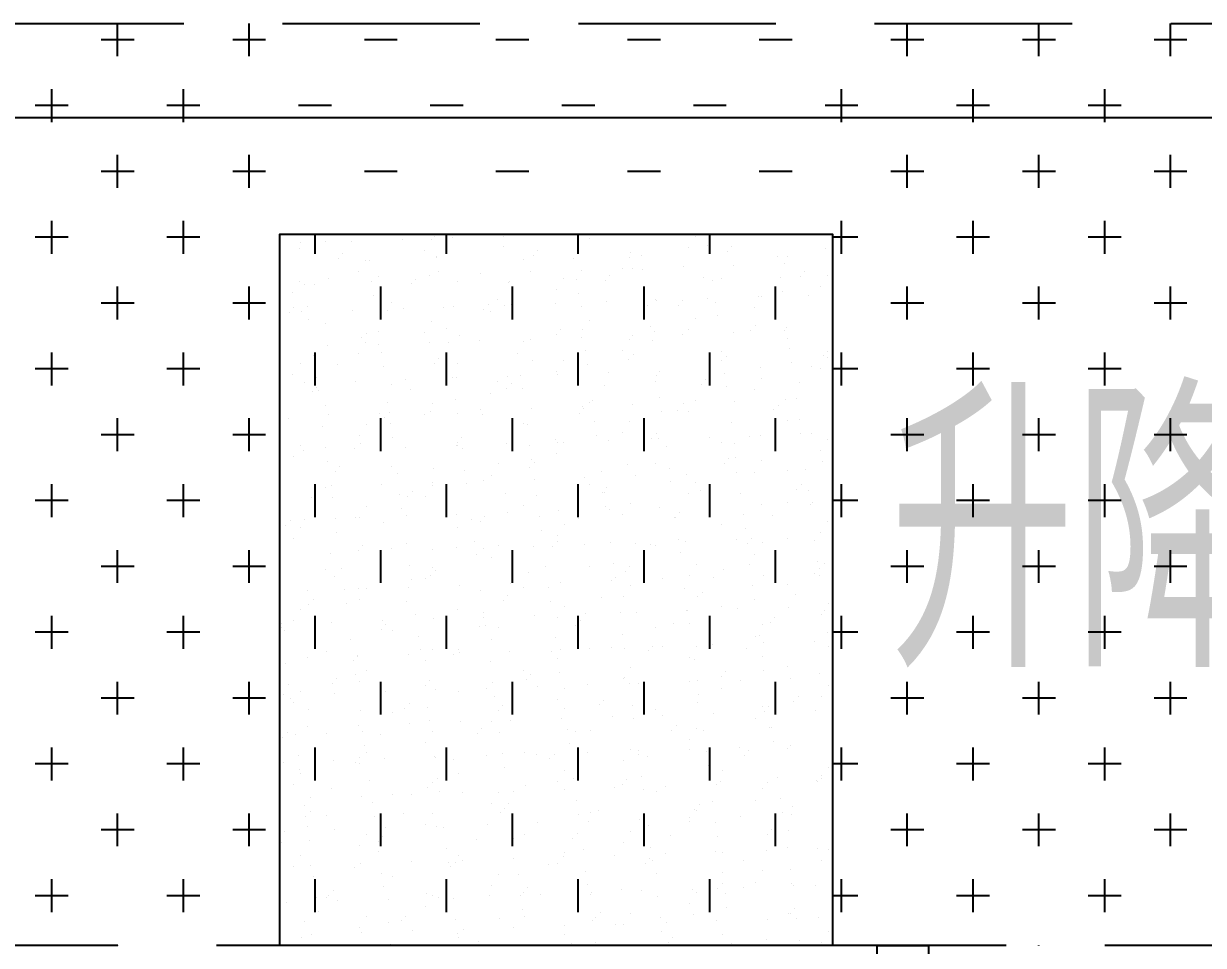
# Model space of a CAD drawing. Extents: x -40736 to 367926, y -65544 to 37405.
# Drawn here: x 356904 to 357352.2, y -44075.8 to -43725.8 of the extents above; entities that cross this region are included whole.
import ezdxf

# ---------------------------------------------------------------- set-up
doc = ezdxf.new("R2010")
doc.units = 0
doc.header["$LTSCALE"] = 600
doc.header["$MEASUREMENT"] = 0
doc.linetypes.add('HIDDEN2', pattern=[0.1875, 0.125, -0.0625])
for name, color, linetype in [('C4', 4, 'CONTINUOUS'), ('C6', 6, 'CONTINUOUS'), ('C7', 7, 'CONTINUOUS'), ('底圖', 253, 'CONTINUOUS')]:
    doc.layers.add(name, color=color, linetype=linetype)
doc.styles.add('CHINESET', font='ISOCP.SHX', dxfattribs={"width": 0.7, "bigfont": 'CHINESET.SHX'})

# ---------------------------------------------------------------- blocks, each defined once
blk = doc.blocks.new('*X429')
at = {"layer": 'C6', "color": 0}
for p, q in [((32610.69, 102124.62), (32610.69, 102124.62)), ((32631.15, 102122.34), (32631.15, 102122.34)), ((32650.42, 102122.97), (32650.42, 102122.97)), ((32661.59, 102123.12), (32661.59, 102123.12)), ((32662.52, 102124.27), (32662.52, 102124.27)), ((32669.68, 102123.6), (32669.68, 102123.6)), ((32688.95, 102124.23), (32688.95, 102124.23)), ((32708.22, 102124.86), (32708.22, 102124.86)), ((32721.4, 102123.31), (32721.4, 102123.31)), ((32761.81, 102124.28), (32761.81, 102124.28)), ((32611.37, 102119.41), (32611.37, 102119.41)), ((32611.88, 102121.71), (32611.88, 102121.71)), ((32621.18, 102122.14), (32621.18, 102122.14)), ((32658.91, 102118.9), (32658.91, 102118.9)), ((32688.95, 102120.16), (32688.95, 102120.16)), ((32701.77, 102118.91), (32701.77, 102118.91)), ((32737.3, 102118.04), (32737.3, 102118.04)), ((32759.13, 102120.06), (32759.13, 102120.06)), ((32766.53, 102120.9), (32766.53, 102120.9)), ((32773.97, 102118.43), (32773.97, 102118.43)), ((32775.66, 102120.27), (32775.66, 102120.27)), ((32811.19, 102119.41), (32811.19, 102119.41)), ((32626.18, 102115.7), (32626.18, 102115.7)), ((32627.87, 102117.54), (32627.87, 102117.54)), ((32636.55, 102115.04), (32636.55, 102115.04)), ((32637.84, 102115.05), (32637.84, 102115.05)), ((32663.4, 102116.68), (32663.4, 102116.68)), ((32663.59, 102116.14), (32663.59, 102116.14)), ((32696.36, 102115.23), (32696.36, 102115.23)), ((32700.08, 102117.06), (32700.08, 102117.06)), ((32715.41, 102115.79), (32715.41, 102115.79)), ((32736.77, 102116.2), (32736.77, 102116.2)), ((32741.16, 102116.88), (32741.16, 102116.88)), ((32776.37, 102113.26), (32776.37, 102113.26)), ((32792.99, 102116.54), (32792.99, 102116.54)), ((32795.64, 102113.89), (32795.64, 102113.89)), ((32796.58, 102116.39), (32796.58, 102116.39)), ((32633.87, 102110.82), (32633.87, 102110.82)), ((32641.5, 102108.85), (32641.5, 102108.85)), ((32660.77, 102109.48), (32660.77, 102109.48)), ((32664.27, 102110.94), (32664.27, 102110.94)), ((32680.03, 102110.11), (32680.03, 102110.11)), ((32699.3, 102110.74), (32699.3, 102110.74)), ((32718.57, 102111.37), (32718.57, 102111.37)), ((32729.32, 102109.34), (32729.32, 102109.34)), ((32734.09, 102111.99), (32734.09, 102111.99)), ((32737.84, 102112), (32737.84, 102112)), ((32741.85, 102111.68), (32741.85, 102111.68)), ((32757.11, 102112.63), (32757.11, 102112.63)), ((32801.53, 102108.87), (32801.53, 102108.87)), ((32803.22, 102110.71), (32803.22, 102110.71)), ((32811.95, 102109.29), (32811.95, 102109.29)), ((32611.51, 102106.96), (32611.51, 102106.96)), ((32613.16, 102105.83), (32613.16, 102105.83)), ((32617.06, 102105.74), (32617.06, 102105.74)), ((32622.23, 102108.22), (32622.23, 102108.22)), ((32638.91, 102106.92), (32638.91, 102106.92)), ((32653.74, 102106.13), (32653.74, 102106.13)), ((32655.43, 102107.98), (32655.43, 102107.98)), ((32671.32, 102107.15), (32671.32, 102107.15)), ((32690.74, 102106.57), (32690.74, 102106.57)), ((32690.96, 102107.11), (32690.96, 102107.11)), ((32711.73, 102108.13), (32711.73, 102108.13)), ((32716.49, 102107.66), (32716.49, 102107.66)), ((32727.64, 102107.5), (32727.64, 102107.5)), ((32764.85, 102108.48), (32764.85, 102108.48)), ((32768.31, 102107.32), (32768.31, 102107.32)), ((32771.54, 102108.32), (32771.54, 102108.32)), ((32794.06, 102108.41), (32794.06, 102108.41)), ((32809.27, 102105.07), (32809.27, 102105.07)), ((32608.82, 102102.75), (32608.82, 102102.75)), ((32639.59, 102101.72), (32639.59, 102101.72)), ((32686.69, 102100.05), (32686.69, 102100.05)), ((32709.05, 102103.91), (32709.05, 102103.91)), ((32717.17, 102102.46), (32717.17, 102102.46)), ((32746.5, 102100.24), (32746.5, 102100.24)), ((32747.09, 102099.94), (32747.09, 102099.94)), ((32756.88, 102099.78), (32756.88, 102099.78)), ((32766.36, 102100.57), (32766.36, 102100.57)), ((32785.63, 102101.2), (32785.63, 102101.2)), ((32786.91, 102101.21), (32786.91, 102101.21)), ((32794.75, 102103.2), (32794.75, 102103.2)), ((32804.9, 102101.83), (32804.9, 102101.83)), ((32609.09, 102097.04), (32609.09, 102097.04)), ((32612.21, 102095.53), (32612.21, 102095.53)), ((32614.23, 102097.7), (32614.23, 102097.7)), ((32631.48, 102096.16), (32631.48, 102096.16)), ((32644.62, 102096.18), (32644.62, 102096.18)), ((32646.28, 102099.08), (32646.28, 102099.08)), ((32650.75, 102096.79), (32650.75, 102096.79)), ((32666.06, 102097.35), (32666.06, 102097.35)), ((32670.02, 102097.42), (32670.02, 102097.42)), ((32681.3, 102096.57), (32681.3, 102096.57)), ((32682.98, 102098.41), (32682.98, 102098.41)), ((32684, 102095.83), (32684, 102095.83)), ((32689.29, 102098.05), (32689.29, 102098.05)), ((32691.81, 102098.44), (32691.81, 102098.44)), ((32708.55, 102098.68), (32708.55, 102098.68)), ((32718.51, 102097.55), (32718.51, 102097.55)), ((32727.82, 102099.31), (32727.82, 102099.31)), ((32743.64, 102098.1), (32743.64, 102098.1)), ((32755.19, 102097.93), (32755.19, 102097.93)), ((32769.38, 102099.19), (32769.38, 102099.19)), ((32784.23, 102097), (32784.23, 102097)), ((32792.41, 102098.91), (32792.41, 102098.91)), ((32607.4, 102095.2), (32607.4, 102095.2)), ((32614.92, 102092.5), (32614.92, 102092.5)), ((32621.24, 102091), (32621.24, 102091)), ((32661.65, 102091.97), (32661.65, 102091.97)), ((32692.49, 102093.24), (32692.49, 102093.24)), ((32721.46, 102092.17), (32721.46, 102092.17)), ((32761.87, 102093.14), (32761.87, 102093.14)), ((32770.07, 102093.98), (32770.07, 102093.98)), ((32636.65, 102087.48), (32636.65, 102087.48)), ((32641.38, 102088.13), (32641.38, 102088.13)), ((32658.96, 102087.76), (32658.96, 102087.76)), ((32667.13, 102089.22), (32667.13, 102089.22)), ((32672.18, 102086.61), (32672.18, 102086.61)), ((32708.85, 102087), (32708.85, 102087)), ((32710.54, 102088.85), (32710.54, 102088.85)), ((32718.96, 102088.88), (32718.96, 102088.88)), ((32737.72, 102086.42), (32737.72, 102086.42)), ((32744.71, 102089.97), (32744.71, 102089.97)), ((32746.07, 102087.98), (32746.07, 102087.98)), ((32756.98, 102087.05), (32756.98, 102087.05)), ((32759.18, 102088.92), (32759.18, 102088.92)), ((32776.25, 102087.68), (32776.25, 102087.68)), ((32782.75, 102088.37), (32782.75, 102088.37)), ((32784.44, 102090.21), (32784.44, 102090.21)), ((32795.52, 102088.31), (32795.52, 102088.31)), ((32796.54, 102089.62), (32796.54, 102089.62)), ((32622.11, 102082.64), (32622.11, 102082.64)), ((32634.96, 102085.64), (32634.96, 102085.64)), ((32636.61, 102083.9), (32636.61, 102083.9)), ((32641.37, 102083.27), (32641.37, 102083.27)), ((32660.64, 102083.9), (32660.64, 102083.9)), ((32667.81, 102084.02), (32667.81, 102084.02)), ((32679.91, 102084.53), (32679.91, 102084.53)), ((32696.42, 102084.09), (32696.42, 102084.09)), ((32699.18, 102085.16), (32699.18, 102085.16)), ((32718.45, 102085.79), (32718.45, 102085.79)), ((32736.83, 102085.06), (32736.83, 102085.06)), ((32745.39, 102084.76), (32745.39, 102084.76)), ((32796.64, 102085.25), (32796.64, 102085.25)), ((32616.7, 102078.91), (32616.7, 102078.91)), ((32633.92, 102079.68), (32633.92, 102079.68)), ((32642.45, 102080), (32642.45, 102080)), ((32664.2, 102077.91), (32664.2, 102077.91)), ((32694.28, 102079.66), (32694.28, 102079.66)), ((32720.03, 102080.75), (32720.03, 102080.75)), ((32734.14, 102080.84), (32734.14, 102080.84)), ((32736.41, 102077.44), (32736.41, 102077.44)), ((32738.1, 102079.28), (32738.1, 102079.28)), ((32771.86, 102080.4), (32771.86, 102080.4)), ((32773.63, 102078.42), (32773.63, 102078.42)), ((32797.61, 102081.49), (32797.61, 102081.49)), ((32810.31, 102078.8), (32810.31, 102078.8)), ((32812, 102080.65), (32812, 102080.65)), ((32812.01, 102078.15), (32812.01, 102078.15)), ((32611.57, 102075.82), (32611.57, 102075.82)), ((32625.84, 102075.68), (32625.84, 102075.68)), ((32643.14, 102074.8), (32643.14, 102074.8)), ((32662.51, 102076.07), (32662.51, 102076.07)), ((32671.38, 102076.01), (32671.38, 102076.01)), ((32699.73, 102077.05), (32699.73, 102077.05)), ((32711.79, 102076.98), (32711.79, 102076.98)), ((32720.71, 102075.54), (32720.71, 102075.54)), ((32748.06, 102072.94), (32748.06, 102072.94)), ((32767.33, 102073.57), (32767.33, 102073.57)), ((32771.6, 102077.18), (32771.6, 102077.18)), ((32786.6, 102074.2), (32786.6, 102074.2)), ((32798.29, 102076.28), (32798.29, 102076.28)), ((32805.87, 102074.83), (32805.87, 102074.83)), ((32809.32, 102073.93), (32809.32, 102073.93)), ((32608.88, 102071.6), (32608.88, 102071.6)), ((32613.19, 102068.53), (32613.19, 102068.53)), ((32617.77, 102070.78), (32617.77, 102070.78)), ((32632.46, 102069.16), (32632.46, 102069.16)), ((32651.72, 102069.79), (32651.72, 102069.79)), ((32669.6, 102070.44), (32669.6, 102070.44)), ((32670.99, 102070.42), (32670.99, 102070.42)), ((32686.75, 102068.91), (32686.75, 102068.91)), ((32690.26, 102071.05), (32690.26, 102071.05)), ((32695.35, 102071.53), (32695.35, 102071.53)), ((32709.1, 102072.77), (32709.1, 102072.77)), ((32709.53, 102071.68), (32709.53, 102071.68)), ((32728.8, 102072.31), (32728.8, 102072.31)), ((32746.56, 102069.1), (32746.56, 102069.1)), ((32747.18, 102071.18), (32747.18, 102071.18)), ((32765.66, 102069.72), (32765.66, 102069.72)), ((32772.93, 102072.27), (32772.93, 102072.27)), ((32786.97, 102070.07), (32786.97, 102070.07)), ((32801.19, 102068.85), (32801.19, 102068.85)), ((32616.17, 102065.14), (32616.17, 102065.14)), ((32617.86, 102066.98), (32617.86, 102066.98)), ((32618.46, 102065.58), (32618.46, 102065.58)), ((32646.34, 102067.94), (32646.34, 102067.94)), ((32653.39, 102066.12), (32653.39, 102066.12)), ((32684.06, 102064.69), (32684.06, 102064.69)), ((32690.07, 102066.51), (32690.07, 102066.51)), ((32691.76, 102068.35), (32691.76, 102068.35)), ((32696.04, 102066.32), (32696.04, 102066.32)), ((32727.29, 102067.48), (32727.29, 102067.48)), ((32763.97, 102067.87), (32763.97, 102067.87)), ((32773.61, 102067.06), (32773.61, 102067.06)), ((32784.28, 102065.86), (32784.28, 102065.86)), ((32621.3, 102059.86), (32621.3, 102059.86)), ((32644.93, 102061.22), (32644.93, 102061.22)), ((32661.71, 102060.83), (32661.71, 102060.83)), ((32670.67, 102062.31), (32670.67, 102062.31)), ((32718.78, 102059.62), (32718.78, 102059.62)), ((32721.52, 102061.02), (32721.52, 102061.02)), ((32722.5, 102061.96), (32722.5, 102061.96)), ((32738.05, 102060.25), (32738.05, 102060.25)), ((32748.25, 102063.05), (32748.25, 102063.05)), ((32757.32, 102060.88), (32757.32, 102060.88)), ((32761.93, 102062), (32761.93, 102062)), ((32776.59, 102061.51), (32776.59, 102061.51)), ((32793.22, 102060.15), (32793.22, 102060.15)), ((32795.85, 102062.14), (32795.85, 102062.14)), ((32800.08, 102062.7), (32800.08, 102062.7)), ((32607.05, 102055.19), (32607.05, 102055.19)), ((32622.44, 102056.47), (32622.44, 102056.47)), ((32641.71, 102057.1), (32641.71, 102057.1)), ((32643.73, 102055.58), (32643.73, 102055.58)), ((32645.42, 102057.42), (32645.42, 102057.42)), ((32659.02, 102056.62), (32659.02, 102056.62)), ((32660.98, 102057.73), (32660.98, 102057.73)), ((32671.36, 102057.1), (32671.36, 102057.1)), ((32680.24, 102058.36), (32680.24, 102058.36)), ((32680.95, 102056.55), (32680.95, 102056.55)), ((32699.51, 102058.99), (32699.51, 102058.99)), ((32717.63, 102056.94), (32717.63, 102056.94)), ((32719.32, 102058.78), (32719.32, 102058.78)), ((32748.94, 102057.84), (32748.94, 102057.84)), ((32754.85, 102057.92), (32754.85, 102057.92)), ((32759.24, 102057.78), (32759.24, 102057.78)), ((32791.53, 102058.31), (32791.53, 102058.31)), ((32620.25, 102052), (32620.25, 102052)), ((32636.67, 102052.76), (32636.67, 102052.76)), ((32646, 102053.09), (32646, 102053.09)), ((32696.48, 102052.95), (32696.48, 102052.95)), ((32697.82, 102052.74), (32697.82, 102052.74)), ((32723.57, 102053.83), (32723.57, 102053.83)), ((32736.89, 102053.92), (32736.89, 102053.92)), ((32775.4, 102053.48), (32775.4, 102053.48)), ((32796.7, 102054.11), (32796.7, 102054.11)), ((32801.15, 102054.57), (32801.15, 102054.57)), ((32633.98, 102048.54), (32633.98, 102048.54)), ((32646.68, 102047.88), (32646.68, 102047.88)), ((32671.29, 102046.01), (32671.29, 102046.01)), ((32672.98, 102047.85), (32672.98, 102047.85)), ((32708.51, 102046.99), (32708.51, 102046.99)), ((32709.41, 102046.09), (32709.41, 102046.09)), ((32724.26, 102048.62), (32724.26, 102048.62)), ((32728.67, 102046.72), (32728.67, 102046.72)), ((32734.2, 102049.7), (32734.2, 102049.7)), ((32745.19, 102047.38), (32745.19, 102047.38)), ((32746.88, 102049.22), (32746.88, 102049.22)), ((32747.94, 102047.35), (32747.94, 102047.35)), ((32767.21, 102047.98), (32767.21, 102047.98)), ((32771.66, 102046.04), (32771.66, 102046.04)), ((32782.41, 102048.35), (32782.41, 102048.35)), ((32786.48, 102048.61), (32786.48, 102048.61)), ((32801.83, 102049.37), (32801.83, 102049.37)), ((32805.75, 102049.24), (32805.75, 102049.24)), ((32812.07, 102047.01), (32812.07, 102047.01)), ((32611.62, 102044.68), (32611.62, 102044.68)), ((32613.06, 102042.94), (32613.06, 102042.94)), ((32621.32, 102043.87), (32621.32, 102043.87)), ((32632.33, 102043.57), (32632.33, 102043.57)), ((32634.61, 102045.62), (32634.61, 102045.62)), ((32651.6, 102044.2), (32651.6, 102044.2)), ((32670.87, 102044.83), (32670.87, 102044.83)), ((32671.43, 102044.87), (32671.43, 102044.87)), ((32673.15, 102043.52), (32673.15, 102043.52)), ((32690.14, 102045.46), (32690.14, 102045.46)), ((32698.89, 102044.61), (32698.89, 102044.61)), ((32709.16, 102041.63), (32709.16, 102041.63)), ((32711.85, 102045.84), (32711.85, 102045.84)), ((32750.72, 102044.26), (32750.72, 102044.26)), ((32776.47, 102045.35), (32776.47, 102045.35)), ((32809.38, 102042.79), (32809.38, 102042.79)), ((32608.94, 102040.46), (32608.94, 102040.46)), ((32622, 102038.66), (32622, 102038.66)), ((32686.8, 102037.77), (32686.8, 102037.77)), ((32699.58, 102039.4), (32699.58, 102039.4)), ((32700.54, 102038.29), (32700.54, 102038.29)), ((32736.07, 102037.42), (32736.07, 102037.42)), ((32746.61, 102037.96), (32746.61, 102037.96)), ((32772.75, 102037.81), (32772.75, 102037.81)), ((32774.44, 102039.65), (32774.44, 102039.65)), ((32777.16, 102040.15), (32777.16, 102040.15)), ((32787.02, 102038.93), (32787.02, 102038.93)), ((32809.97, 102038.79), (32809.97, 102038.79)), ((32624.95, 102035.08), (32624.95, 102035.08)), ((32626.64, 102036.92), (32626.64, 102036.92)), ((32646.39, 102036.8), (32646.39, 102036.8)), ((32648.47, 102034.3), (32648.47, 102034.3)), ((32662.17, 102036.06), (32662.17, 102036.06)), ((32674.22, 102035.39), (32674.22, 102035.39)), ((32684.12, 102033.55), (32684.12, 102033.55)), ((32698.85, 102036.45), (32698.85, 102036.45)), ((32719.75, 102032.61), (32719.75, 102032.61)), ((32726.05, 102035.04), (32726.05, 102035.04)), ((32739.02, 102033.24), (32739.02, 102033.24)), ((32751.79, 102036.13), (32751.79, 102036.13)), ((32758.29, 102033.87), (32758.29, 102033.87)), ((32777.56, 102034.5), (32777.56, 102034.5)), ((32784.34, 102034.71), (32784.34, 102034.71)), ((32796.83, 102035.13), (32796.83, 102035.13)), ((32803.62, 102035.78), (32803.62, 102035.78)), ((32604.14, 102028.83), (32604.14, 102028.83)), ((32621.35, 102028.72), (32621.35, 102028.72)), ((32623.41, 102029.46), (32623.41, 102029.46)), ((32642.68, 102030.09), (32642.68, 102030.09)), ((32661.76, 102029.69), (32661.76, 102029.69)), ((32661.95, 102030.72), (32661.95, 102030.72)), ((32674.9, 102030.18), (32674.9, 102030.18)), ((32681.22, 102031.35), (32681.22, 102031.35)), ((32700.49, 102031.98), (32700.49, 102031.98)), ((32721.57, 102029.88), (32721.57, 102029.88)), ((32728.1, 102028.72), (32728.1, 102028.72)), ((32752.48, 102030.93), (32752.48, 102030.93)), ((32761.98, 102030.85), (32761.98, 102030.85)), ((32800.31, 102028.25), (32800.31, 102028.25)), ((32801.99, 102030.09), (32801.99, 102030.09)), ((32615.83, 102025.13), (32615.83, 102025.13)), ((32623.79, 102025.08), (32623.79, 102025.08)), ((32649.54, 102026.17), (32649.54, 102026.17)), ((32652.51, 102025.51), (32652.51, 102025.51)), ((32654.2, 102027.36), (32654.2, 102027.36)), ((32659.08, 102025.47), (32659.08, 102025.47)), ((32689.73, 102026.49), (32689.73, 102026.49)), ((32701.37, 102025.82), (32701.37, 102025.82)), ((32726.41, 102026.88), (32726.41, 102026.88)), ((32727.12, 102026.91), (32727.12, 102026.91)), ((32759.3, 102026.64), (32759.3, 102026.64)), ((32763.63, 102027.86), (32763.63, 102027.86)), ((32778.95, 102026.56), (32778.95, 102026.56)), ((32804.69, 102027.65), (32804.69, 102027.65)), ((32636.72, 102021.61), (32636.72, 102021.61)), ((32650.22, 102020.96), (32650.22, 102020.96)), ((32690.47, 102019.29), (32690.47, 102019.29)), ((32696.53, 102021.81), (32696.53, 102021.81)), ((32709.74, 102019.92), (32709.74, 102019.92)), ((32727.8, 102021.71), (32727.8, 102021.71)), ((32729.01, 102020.55), (32729.01, 102020.55)), ((32736.94, 102022.78), (32736.94, 102022.78)), ((32748.28, 102021.18), (32748.28, 102021.18)), ((32755.65, 102019.16), (32755.65, 102019.16)), ((32767.54, 102021.81), (32767.54, 102021.81)), ((32786.81, 102022.44), (32786.81, 102022.44)), ((32796.75, 102022.97), (32796.75, 102022.97)), ((32805.38, 102022.45), (32805.38, 102022.45)), ((32806.08, 102023.07), (32806.08, 102023.07)), ((32606.17, 102014.58), (32606.17, 102014.58)), ((32607.86, 102016.43), (32607.86, 102016.43)), ((32613.4, 102016.77), (32613.4, 102016.77)), ((32624.86, 102016.95), (32624.86, 102016.95)), ((32632.67, 102017.4), (32632.67, 102017.4)), ((32634.04, 102017.4), (32634.04, 102017.4)), ((32643.39, 102015.56), (32643.39, 102015.56)), ((32651.93, 102018.03), (32651.93, 102018.03)), ((32671.2, 102018.66), (32671.2, 102018.66)), ((32676.69, 102016.6), (32676.69, 102016.6)), ((32680.07, 102015.95), (32680.07, 102015.95)), ((32681.76, 102017.79), (32681.76, 102017.79)), ((32702.44, 102017.69), (32702.44, 102017.69)), ((32711.9, 102014.7), (32711.9, 102014.7)), ((32717.29, 102016.93), (32717.29, 102016.93)), ((32734.26, 102018.56), (32734.26, 102018.56)), ((32753.97, 102017.32), (32753.97, 102017.32)), ((32754.27, 102017.34), (32754.27, 102017.34)), ((32771.71, 102014.89), (32771.71, 102014.89)), ((32780.02, 102018.43), (32780.02, 102018.43)), ((32791.18, 102018.29), (32791.18, 102018.29)), ((32812.12, 102015.87), (32812.12, 102015.87)), ((32611.68, 102013.54), (32611.68, 102013.54)), ((32625.55, 102011.74), (32625.55, 102011.74)), ((32671.49, 102013.73), (32671.49, 102013.73)), ((32703.12, 102012.49), (32703.12, 102012.49)), ((32709.22, 102010.49), (32709.22, 102010.49)), ((32780.7, 102013.23), (32780.7, 102013.23)), ((32809.44, 102011.65), (32809.44, 102011.65)), ((32608.99, 102009.32), (32608.99, 102009.32)), ((32635.42, 102006.86), (32635.42, 102006.86)), ((32646.45, 102005.65), (32646.45, 102005.65)), ((32652.01, 102007.38), (32652.01, 102007.38)), ((32670.95, 102006), (32670.95, 102006)), ((32677.76, 102008.47), (32677.76, 102008.47)), ((32681.1, 102005.77), (32681.1, 102005.77)), ((32686.86, 102006.63), (32686.86, 102006.63)), ((32700.36, 102006.4), (32700.36, 102006.4)), ((32707.63, 102006.38), (32707.63, 102006.38)), ((32709.31, 102008.23), (32709.31, 102008.23)), ((32719.63, 102007.03), (32719.63, 102007.03)), ((32729.59, 102008.12), (32729.59, 102008.12)), ((32738.9, 102007.66), (32738.9, 102007.66)), ((32744.85, 102007.36), (32744.85, 102007.36)), ((32746.67, 102006.82), (32746.67, 102006.82)), ((32755.34, 102009.21), (32755.34, 102009.21)), ((32758.17, 102008.29), (32758.17, 102008.29)), ((32777.44, 102008.92), (32777.44, 102008.92)), ((32781.52, 102007.75), (32781.52, 102007.75)), ((32783.21, 102009.59), (32783.21, 102009.59)), ((32787.08, 102007.79), (32787.08, 102007.79)), ((32796.7, 102009.55), (32796.7, 102009.55)), ((32807.17, 102008.86), (32807.17, 102008.86)), ((32604.02, 102003.25), (32604.02, 102003.25)), ((32623.29, 102003.88), (32623.29, 102003.88)), ((32633.73, 102005.02), (32633.73, 102005.02)), ((32642.56, 102004.51), (32642.56, 102004.51)), ((32661.83, 102005.14), (32661.83, 102005.14)), ((32678.45, 102003.27), (32678.45, 102003.27)), ((32684.17, 102002.41), (32684.17, 102002.41)), ((32756.02, 102004.01), (32756.02, 102004.01)), ((32784.39, 102003.57), (32784.39, 102003.57)), ((32621.41, 101997.58), (32621.41, 101997.58)), ((32627.34, 101998.16), (32627.34, 101998.16)), ((32653.08, 101999.25), (32653.08, 101999.25)), ((32661.82, 101998.55), (32661.82, 101998.55)), ((32662.98, 101997.3), (32662.98, 101997.3)), ((32704.91, 101998.9), (32704.91, 101998.9)), ((32721.63, 101998.74), (32721.63, 101998.74)), ((32730.66, 101999.99), (32730.66, 101999.99)), ((32735.18, 101996.82), (32735.18, 101996.82)), ((32736.87, 101998.66), (32736.87, 101998.66)), ((32762.04, 101999.71), (32762.04, 101999.71)), ((32772.4, 101997.8), (32772.4, 101997.8)), ((32782.49, 101999.64), (32782.49, 101999.64)), ((32808.24, 102000.74), (32808.24, 102000.74)), ((32809.08, 101998.19), (32809.08, 101998.19)), ((32810.77, 102000.03), (32810.77, 102000.03)), ((32624.61, 101995.06), (32624.61, 101995.06)), ((32653.77, 101994.05), (32653.77, 101994.05)), ((32659.13, 101994.33), (32659.13, 101994.33)), ((32661.29, 101995.45), (32661.29, 101995.45)), ((32691.44, 101992.28), (32691.44, 101992.28)), ((32698.51, 101996.43), (32698.51, 101996.43)), ((32710.71, 101992.91), (32710.71, 101992.91)), ((32729.98, 101993.54), (32729.98, 101993.54)), ((32731.35, 101994.79), (32731.35, 101994.79)), ((32749.25, 101994.17), (32749.25, 101994.17)), ((32759.35, 101995.5), (32759.35, 101995.5)), ((32768.52, 101994.8), (32768.52, 101994.8)), ((32787.79, 101995.43), (32787.79, 101995.43)), ((32807.05, 101996.06), (32807.05, 101996.06)), ((32808.92, 101995.53), (32808.92, 101995.53)), ((32614.37, 101989.76), (32614.37, 101989.76)), ((32628.41, 101990.03), (32628.41, 101990.03)), ((32633.64, 101990.39), (32633.64, 101990.39)), ((32636.78, 101990.47), (32636.78, 101990.47)), ((32652.91, 101991.02), (32652.91, 101991.02)), ((32672.18, 101991.65), (32672.18, 101991.65)), ((32680.23, 101989.68), (32680.23, 101989.68)), ((32690.53, 101987.73), (32690.53, 101987.73)), ((32696.59, 101990.67), (32696.59, 101990.67)), ((32705.98, 101990.77), (32705.98, 101990.77)), ((32737, 101991.64), (32737, 101991.64)), ((32757.81, 101990.43), (32757.81, 101990.43)), ((32764.43, 101989.1), (32764.43, 101989.1)), ((32783.56, 101991.52), (32783.56, 101991.52)), ((32796.81, 101991.83), (32796.81, 101991.83)), ((32799.96, 101988.23), (32799.96, 101988.23)), ((32614.95, 101984.52), (32614.95, 101984.52)), ((32616.64, 101986.36), (32616.64, 101986.36)), ((32629.09, 101984.83), (32629.09, 101984.83)), ((32634.09, 101986.26), (32634.09, 101986.26)), ((32652.17, 101985.5), (32652.17, 101985.5)), ((32688.84, 101985.89), (32688.84, 101985.89)), ((32706.67, 101985.57), (32706.67, 101985.57)), ((32711.96, 101983.56), (32711.96, 101983.56)), ((32726.06, 101986.87), (32726.06, 101986.87)), ((32734.31, 101987.42), (32734.31, 101987.42)), ((32762.74, 101987.25), (32762.74, 101987.25)), ((32771.77, 101983.75), (32771.77, 101983.75)), ((32784.24, 101986.31), (32784.24, 101986.31)), ((32797.04, 101983.37), (32797.04, 101983.37)), ((32812.18, 101984.72), (32812.18, 101984.72)), ((32611.74, 101982.4), (32611.74, 101982.4)), ((32655.56, 101980.46), (32655.56, 101980.46)), ((32662.16, 101978.96), (32662.16, 101978.96)), ((32671.55, 101982.59), (32671.55, 101982.59)), ((32681.3, 101981.55), (32681.3, 101981.55)), ((32681.43, 101979.59), (32681.43, 101979.59)), ((32700.7, 101980.22), (32700.7, 101980.22)), ((32709.27, 101979.34), (32709.27, 101979.34)), ((32719.97, 101980.85), (32719.97, 101980.85)), ((32733.13, 101981.21), (32733.13, 101981.21)), ((32739.23, 101981.48), (32739.23, 101981.48)), ((32758.5, 101982.11), (32758.5, 101982.11)), ((32758.88, 101982.3), (32758.88, 101982.3)), ((32777.77, 101982.74), (32777.77, 101982.74)), ((32791.99, 101979.53), (32791.99, 101979.53)), ((32809.49, 101980.51), (32809.49, 101980.51)), ((32810.71, 101981.95), (32810.71, 101981.95)), ((32604.36, 101977.07), (32604.36, 101977.07)), ((32604.41, 101975.61), (32604.41, 101975.61)), ((32605.83, 101974.57), (32605.83, 101974.57)), ((32609.05, 101978.18), (32609.05, 101978.18)), ((32623.62, 101977.7), (32623.62, 101977.7)), ((32642.5, 101974.96), (32642.5, 101974.96)), ((32642.89, 101978.33), (32642.89, 101978.33)), ((32644.19, 101976.8), (32644.19, 101976.8)), ((32646.51, 101974.51), (32646.51, 101974.51)), ((32679.72, 101975.93), (32679.72, 101975.93)), ((32681.99, 101976.35), (32681.99, 101976.35)), ((32686.92, 101975.48), (32686.92, 101975.48)), ((32716.4, 101976.32), (32716.4, 101976.32)), ((32718.09, 101978.17), (32718.09, 101978.17)), ((32746.73, 101975.68), (32746.73, 101975.68)), ((32753.62, 101977.3), (32753.62, 101977.3)), ((32759.57, 101977.09), (32759.57, 101977.09)), ((32787.14, 101976.65), (32787.14, 101976.65)), ((32790.3, 101977.69), (32790.3, 101977.69)), ((32630.88, 101971.24), (32630.88, 101971.24)), ((32656.63, 101972.33), (32656.63, 101972.33)), ((32684.23, 101971.27), (32684.23, 101971.27)), ((32708.46, 101971.99), (32708.46, 101971.99)), ((32734.2, 101973.08), (32734.2, 101973.08)), ((32784.45, 101972.43), (32784.45, 101972.43)), ((32786.03, 101972.73), (32786.03, 101972.73)), ((32787.66, 101969.85), (32787.66, 101969.85)), ((32806.93, 101970.48), (32806.93, 101970.48)), ((32811.78, 101973.82), (32811.78, 101973.82)), ((32621.47, 101966.44), (32621.47, 101966.44)), ((32652.78, 101965.44), (32652.78, 101965.44)), ((32657.31, 101967.13), (32657.31, 101967.13)), ((32661.88, 101967.41), (32661.88, 101967.41)), ((32670.06, 101965.39), (32670.06, 101965.39)), ((32671.75, 101967.23), (32671.75, 101967.23)), ((32672.05, 101966.07), (32672.05, 101966.07)), ((32691.32, 101966.7), (32691.32, 101966.7)), ((32707.28, 101966.37), (32707.28, 101966.37)), ((32710.59, 101967.33), (32710.59, 101967.33)), ((32721.69, 101967.6), (32721.69, 101967.6)), ((32729.86, 101967.96), (32729.86, 101967.96)), ((32734.89, 101967.87), (32734.89, 101967.87)), ((32743.96, 101966.76), (32743.96, 101966.76)), ((32745.65, 101968.6), (32745.65, 101968.6)), ((32749.13, 101968.59), (32749.13, 101968.59)), ((32762.1, 101968.57), (32762.1, 101968.57)), ((32768.39, 101969.22), (32768.39, 101969.22)), ((32781.18, 101967.74), (32781.18, 101967.74)), ((32812.47, 101968.61), (32812.47, 101968.61)), ((32606.2, 101962.02), (32606.2, 101962.02)), ((32614.25, 101964.18), (32614.25, 101964.18)), ((32631.95, 101963.11), (32631.95, 101963.11)), ((32633.38, 101965), (32633.38, 101965)), ((32633.52, 101964.81), (32633.52, 101964.81)), ((32659.19, 101963.19), (32659.19, 101963.19)), ((32683.78, 101962.77), (32683.78, 101962.77)), ((32709.53, 101963.86), (32709.53, 101963.86)), ((32759.41, 101964.35), (32759.41, 101964.35)), ((32761.36, 101963.51), (32761.36, 101963.51)), ((32787.1, 101964.6), (32787.1, 101964.6)), ((32632.63, 101957.91), (32632.63, 101957.91)), ((32636.84, 101959.33), (32636.84, 101959.33)), ((32696.65, 101959.52), (32696.65, 101959.52)), ((32699.31, 101957.67), (32699.31, 101957.67)), ((32710.21, 101958.65), (32710.21, 101958.65)), ((32734.84, 101956.8), (32734.84, 101956.8)), ((32737.06, 101960.5), (32737.06, 101960.5)), ((32771.52, 101957.19), (32771.52, 101957.19)), ((32773.21, 101959.04), (32773.21, 101959.04)), ((32787.79, 101959.39), (32787.79, 101959.39)), ((32796.87, 101960.69), (32796.87, 101960.69)), ((32798.01, 101956.36), (32798.01, 101956.36)), ((32808.74, 101958.17), (32808.74, 101958.17)), ((32607.27, 101953.89), (32607.27, 101953.89)), ((32623.72, 101954.46), (32623.72, 101954.46)), ((32625.41, 101956.3), (32625.41, 101956.3)), ((32634.15, 101955.11), (32634.15, 101955.11)), ((32659.1, 101953.55), (32659.1, 101953.55)), ((32660.94, 101955.44), (32660.94, 101955.44)), ((32663.13, 101951.95), (32663.13, 101951.95)), ((32682.4, 101952.58), (32682.4, 101952.58)), ((32684.85, 101954.64), (32684.85, 101954.64)), ((32697.62, 101955.83), (32697.62, 101955.83)), ((32701.67, 101953.21), (32701.67, 101953.21)), ((32712.01, 101952.42), (32712.01, 101952.42)), ((32720.94, 101953.84), (32720.94, 101953.84)), ((32734.37, 101956.28), (32734.37, 101956.28)), ((32736.68, 101954.29), (32736.68, 101954.29)), ((32740.21, 101954.47), (32740.21, 101954.47)), ((32759.47, 101955.1), (32759.47, 101955.1)), ((32762.43, 101955.38), (32762.43, 101955.38)), ((32771.82, 101952.61), (32771.82, 101952.61)), ((32778.74, 101955.73), (32778.74, 101955.73)), ((32812.24, 101953.58), (32812.24, 101953.58)), ((32605.33, 101950.06), (32605.33, 101950.06)), ((32607.96, 101948.69), (32607.96, 101948.69)), ((32611.79, 101951.26), (32611.79, 101951.26)), ((32624.6, 101950.69), (32624.6, 101950.69)), ((32643.87, 101951.32), (32643.87, 101951.32)), ((32671.6, 101951.45), (32671.6, 101951.45)), ((32685.53, 101949.43), (32685.53, 101949.43)), ((32709.33, 101948.2), (32709.33, 101948.2)), ((32726.87, 101948.1), (32726.87, 101948.1)), ((32763.11, 101950.17), (32763.11, 101950.17)), ((32799.08, 101947.63), (32799.08, 101947.63)), ((32800.77, 101949.47), (32800.77, 101949.47)), ((32809.55, 101949.37), (32809.55, 101949.37)), ((32609.11, 101947.04), (32609.11, 101947.04)), ((32614.6, 101944.51), (32614.6, 101944.51)), ((32634.42, 101944.33), (32634.42, 101944.33)), ((32646.56, 101943.37), (32646.56, 101943.37)), ((32651.28, 101944.9), (32651.28, 101944.9)), ((32652.97, 101946.74), (32652.97, 101946.74)), ((32660.17, 101945.42), (32660.17, 101945.42)), ((32686.97, 101944.34), (32686.97, 101944.34)), ((32688.5, 101945.87), (32688.5, 101945.87)), ((32712, 101945.07), (32712, 101945.07)), ((32725.18, 101946.26), (32725.18, 101946.26)), ((32737.75, 101946.16), (32737.75, 101946.16)), ((32746.78, 101944.54), (32746.78, 101944.54)), ((32762.4, 101947.24), (32762.4, 101947.24)), ((32768.73, 101943.04), (32768.73, 101943.04)), ((32787.19, 101945.51), (32787.19, 101945.51)), ((32788, 101943.67), (32788, 101943.67)), ((32789.58, 101945.81), (32789.58, 101945.81)), ((32807.26, 101944.3), (32807.26, 101944.3)), ((32633.85, 101938.63), (32633.85, 101938.63)), ((32653.12, 101939.26), (32653.12, 101939.26)), ((32660.86, 101940.21), (32660.86, 101940.21)), ((32672.39, 101939.89), (32672.39, 101939.89)), ((32684.29, 101940.13), (32684.29, 101940.13)), ((32691.66, 101940.52), (32691.66, 101940.52)), ((32710.92, 101941.15), (32710.92, 101941.15)), ((32730.19, 101941.78), (32730.19, 101941.78)), ((32738.43, 101940.95), (32738.43, 101940.95)), ((32749.46, 101942.41), (32749.46, 101942.41)), ((32754.43, 101938.54), (32754.43, 101938.54)), ((32784.51, 101941.29), (32784.51, 101941.29)), ((32604.94, 101933.96), (32604.94, 101933.96)), ((32606.63, 101935.81), (32606.63, 101935.81)), ((32609.75, 101935.11), (32609.75, 101935.11)), ((32614.58, 101938), (32614.58, 101938)), ((32621.52, 101935.3), (32621.52, 101935.3)), ((32635.49, 101936.2), (32635.49, 101936.2)), ((32642.16, 101934.94), (32642.16, 101934.94)), ((32661.93, 101936.27), (32661.93, 101936.27)), ((32678.84, 101935.33), (32678.84, 101935.33)), ((32680.53, 101937.17), (32680.53, 101937.17)), ((32687.32, 101935.85), (32687.32, 101935.85)), ((32713.07, 101936.94), (32713.07, 101936.94)), ((32716.06, 101936.31), (32716.06, 101936.31)), ((32721.74, 101936.46), (32721.74, 101936.46)), ((32752.74, 101936.7), (32752.74, 101936.7)), ((32762.15, 101937.43), (32762.15, 101937.43)), ((32764.9, 101936.59), (32764.9, 101936.59)), ((32789.96, 101937.67), (32789.96, 101937.67)), ((32790.65, 101937.68), (32790.65, 101937.68)), ((32636.18, 101930.99), (32636.18, 101930.99)), ((32659.25, 101932.05), (32659.25, 101932.05)), ((32713.76, 101931.73), (32713.76, 101931.73)), ((32759.35, 101929.52), (32759.35, 101929.52)), ((32759.47, 101933.21), (32759.47, 101933.21)), ((32778.62, 101930.15), (32778.62, 101930.15)), ((32791.33, 101932.47), (32791.33, 101932.47)), ((32796.92, 101929.55), (32796.92, 101929.55)), ((32797.89, 101930.78), (32797.89, 101930.78)), ((32610.82, 101926.98), (32610.82, 101926.98)), ((32624.47, 101925.11), (32624.47, 101925.11)), ((32634.19, 101926.24), (32634.19, 101926.24)), ((32636.89, 101928.19), (32636.89, 101928.19)), ((32643.74, 101925.74), (32643.74, 101925.74)), ((32662.64, 101926.63), (32662.64, 101926.63)), ((32663.01, 101926.37), (32663.01, 101926.37)), ((32669.72, 101925.38), (32669.72, 101925.38)), ((32682.28, 101927), (32682.28, 101927)), ((32688.39, 101927.72), (32688.39, 101927.72)), ((32696.7, 101928.38), (32696.7, 101928.38)), ((32701.55, 101927.63), (32701.55, 101927.63)), ((32706.4, 101925.77), (32706.4, 101925.77)), ((32708.09, 101927.61), (32708.09, 101927.61)), ((32720.82, 101928.26), (32720.82, 101928.26)), ((32734.43, 101925.14), (32734.43, 101925.14)), ((32737.11, 101929.35), (32737.11, 101929.35)), ((32740.08, 101928.89), (32740.08, 101928.89)), ((32740.22, 101927.37), (32740.22, 101927.37)), ((32743.62, 101926.74), (32743.62, 101926.74)), ((32765.97, 101928.46), (32765.97, 101928.46)), ((32780.3, 101927.13), (32780.3, 101927.13)), ((32781.98, 101928.97), (32781.98, 101928.97)), ((32605.21, 101924.48), (32605.21, 101924.48)), ((32611.5, 101921.77), (32611.5, 101921.77)), ((32632.5, 101924.4), (32632.5, 101924.4)), ((32634.21, 101923.97), (32634.21, 101923.97)), ((32689.08, 101922.51), (32689.08, 101922.51)), ((32712.07, 101921.28), (32712.07, 101921.28)), ((32766.65, 101923.25), (32766.65, 101923.25)), ((32771.88, 101921.47), (32771.88, 101921.47)), ((32812.29, 101922.44), (32812.29, 101922.44)), ((32611.85, 101920.11), (32611.85, 101920.11)), ((32637.97, 101917.41), (32637.97, 101917.41)), ((32661.75, 101916.68), (32661.75, 101916.68)), ((32663.71, 101918.5), (32663.71, 101918.5)), ((32671.66, 101920.31), (32671.66, 101920.31)), ((32709.38, 101917.06), (32709.38, 101917.06)), ((32715.54, 101918.15), (32715.54, 101918.15)), ((32733.96, 101916.2), (32733.96, 101916.2)), ((32735.65, 101918.04), (32735.65, 101918.04)), ((32741.29, 101919.24), (32741.29, 101919.24)), ((32769.7, 101916.03), (32769.7, 101916.03)), ((32771.18, 101917.18), (32771.18, 101917.18)), ((32788.97, 101916.66), (32788.97, 101916.66)), ((32793.12, 101918.89), (32793.12, 101918.89)), ((32807.85, 101917.57), (32807.85, 101917.57)), ((32808.24, 101917.29), (32808.24, 101917.29)), ((32809.54, 101919.41), (32809.54, 101919.41)), ((32809.61, 101918.22), (32809.61, 101918.22)), ((32609.16, 101915.9), (32609.16, 101915.9)), ((32623.38, 101914.45), (32623.38, 101914.45)), ((32634.82, 101911.62), (32634.82, 101911.62)), ((32646.62, 101912.23), (32646.62, 101912.23)), ((32654.09, 101912.25), (32654.09, 101912.25)), ((32660.06, 101914.83), (32660.06, 101914.83)), ((32664.4, 101913.29), (32664.4, 101913.29)), ((32673.36, 101912.88), (32673.36, 101912.88)), ((32687.03, 101913.2), (32687.03, 101913.2)), ((32692.63, 101913.51), (32692.63, 101913.51)), ((32697.28, 101915.81), (32697.28, 101915.81)), ((32711.9, 101914.14), (32711.9, 101914.14)), ((32731.16, 101914.77), (32731.16, 101914.77)), ((32741.98, 101914.03), (32741.98, 101914.03)), ((32746.84, 101913.39), (32746.84, 101913.39)), ((32750.43, 101915.4), (32750.43, 101915.4)), ((32787.25, 101914.37), (32787.25, 101914.37)), ((32613.29, 101908.19), (32613.29, 101908.19)), ((32615.56, 101910.99), (32615.56, 101910.99)), ((32639.04, 101909.28), (32639.04, 101909.28)), ((32684.34, 101908.98), (32684.34, 101908.98)), ((32689.31, 101907.11), (32689.31, 101907.11)), ((32690.87, 101908.93), (32690.87, 101908.93)), ((32716.61, 101910.02), (32716.61, 101910.02)), ((32763.2, 101908.48), (32763.2, 101908.48)), ((32768.44, 101909.67), (32768.44, 101909.67)), ((32784.56, 101910.15), (32784.56, 101910.15)), ((32794.19, 101910.76), (32794.19, 101910.76)), ((32798.73, 101907.61), (32798.73, 101907.61)), ((32613.72, 101903.9), (32613.72, 101903.9)), ((32615.41, 101905.75), (32615.41, 101905.75)), ((32621.58, 101904.15), (32621.58, 101904.15)), ((32639.72, 101904.07), (32639.72, 101904.07)), ((32650.94, 101904.88), (32650.94, 101904.88)), ((32661.99, 101905.13), (32661.99, 101905.13)), ((32687.62, 101905.27), (32687.62, 101905.27)), ((32717.3, 101904.81), (32717.3, 101904.81)), ((32721.8, 101905.32), (32721.8, 101905.32)), ((32724.84, 101906.25), (32724.84, 101906.25)), ((32740.42, 101902.71), (32740.42, 101902.71)), ((32759.69, 101903.34), (32759.69, 101903.34)), ((32761.51, 101906.64), (32761.51, 101906.64)), ((32762.21, 101906.29), (32762.21, 101906.29)), ((32778.95, 101903.97), (32778.95, 101903.97)), ((32794.88, 101905.56), (32794.88, 101905.56)), ((32798.22, 101904.6), (32798.22, 101904.6)), ((32605.54, 101898.31), (32605.54, 101898.31)), ((32614.36, 101900.06), (32614.36, 101900.06)), ((32624.81, 101898.94), (32624.81, 101898.94)), ((32644.08, 101899.57), (32644.08, 101899.57)), ((32659.3, 101900.91), (32659.3, 101900.91)), ((32663.34, 101900.2), (32663.34, 101900.2)), ((32666.19, 101899.71), (32666.19, 101899.71)), ((32682.61, 101900.83), (32682.61, 101900.83)), ((32691.94, 101900.8), (32691.94, 101900.8)), ((32701.88, 101901.46), (32701.88, 101901.46)), ((32721.15, 101902.08), (32721.15, 101902.08)), ((32737.17, 101898.21), (32737.17, 101898.21)), ((32743.77, 101900.45), (32743.77, 101900.45)), ((32759.52, 101902.07), (32759.52, 101902.07)), ((32769.51, 101901.54), (32769.51, 101901.54)), ((32790.76, 101898.91), (32790.76, 101898.91)), ((32796.98, 101898.4), (32796.98, 101898.4)), ((32604.6, 101893.95), (32604.6, 101893.95)), ((32615.04, 101894.85), (32615.04, 101894.85)), ((32636.95, 101897.05), (32636.95, 101897.05)), ((32641.28, 101894.34), (32641.28, 101894.34)), ((32642.97, 101896.18), (32642.97, 101896.18)), ((32678.5, 101895.32), (32678.5, 101895.32)), ((32692.62, 101895.59), (32692.62, 101895.59)), ((32696.76, 101897.24), (32696.76, 101897.24)), ((32715.17, 101895.7), (32715.17, 101895.7)), ((32716.86, 101897.55), (32716.86, 101897.55)), ((32734.48, 101894), (32734.48, 101894)), ((32752.39, 101896.68), (32752.39, 101896.68)), ((32770.2, 101896.34), (32770.2, 101896.34)), ((32789.07, 101897.07), (32789.07, 101897.07)), ((32634.26, 101892.83), (32634.26, 101892.83)), ((32641.51, 101890.49), (32641.51, 101890.49)), ((32667.26, 101891.58), (32667.26, 101891.58)), ((32671.72, 101889.16), (32671.72, 101889.16)), ((32712.13, 101890.14), (32712.13, 101890.14)), ((32719.09, 101891.23), (32719.09, 101891.23)), ((32731.04, 101889.19), (32731.04, 101889.19)), ((32744.84, 101892.32), (32744.84, 101892.32)), ((32750.31, 101889.82), (32750.31, 101889.82)), ((32769.58, 101890.45), (32769.58, 101890.45)), ((32771.94, 101890.33), (32771.94, 101890.33)), ((32788.85, 101891.08), (32788.85, 101891.08)), ((32796.66, 101891.97), (32796.66, 101891.97)), ((32808.12, 101891.71), (32808.12, 101891.71)), ((32812.35, 101891.3), (32812.35, 101891.3)), ((32609.22, 101884.76), (32609.22, 101884.76)), ((32611.91, 101888.97), (32611.91, 101888.97)), ((32615.43, 101885.41), (32615.43, 101885.41)), ((32634.7, 101886.04), (32634.7, 101886.04)), ((32653.97, 101886.67), (32653.97, 101886.67)), ((32667.94, 101886.37), (32667.94, 101886.37)), ((32668.84, 101884.77), (32668.84, 101884.77)), ((32670.52, 101886.62), (32670.52, 101886.62)), ((32673.24, 101887.3), (32673.24, 101887.3)), ((32692.51, 101887.93), (32692.51, 101887.93)), ((32706.05, 101885.75), (32706.05, 101885.75)), ((32709.44, 101885.92), (32709.44, 101885.92)), ((32711.77, 101888.56), (32711.77, 101888.56)), ((32742.73, 101886.14), (32742.73, 101886.14)), ((32744.42, 101887.98), (32744.42, 101887.98)), ((32745.52, 101887.12), (32745.52, 101887.12)), ((32779.95, 101887.12), (32779.95, 101887.12)), ((32809.66, 101887.08), (32809.66, 101887.08)), ((32616.83, 101881.27), (32616.83, 101881.27)), ((32632.16, 101884.38), (32632.16, 101884.38)), ((32642.58, 101882.36), (32642.58, 101882.36)), ((32646.68, 101881.09), (32646.68, 101881.09)), ((32687.09, 101882.06), (32687.09, 101882.06)), ((32694.41, 101882.01), (32694.41, 101882.01)), ((32720.16, 101883.1), (32720.16, 101883.1)), ((32746.9, 101882.25), (32746.9, 101882.25)), ((32771.99, 101882.75), (32771.99, 101882.75)), ((32787.31, 101883.22), (32787.31, 101883.22)), ((32797.73, 101883.84), (32797.73, 101883.84)), ((32624.18, 101875.68), (32624.18, 101875.68)), ((32643.27, 101877.15), (32643.27, 101877.15)), ((32684.4, 101877.84), (32684.4, 101877.84)), ((32698.08, 101877.05), (32698.08, 101877.05)), ((32720.84, 101877.9), (32720.84, 101877.9)), ((32733.61, 101876.19), (32733.61, 101876.19)), ((32741.39, 101875.71), (32741.39, 101875.71)), ((32760.66, 101876.34), (32760.66, 101876.34)), ((32770.29, 101876.57), (32770.29, 101876.57)), ((32771.98, 101878.42), (32771.98, 101878.42)), ((32779.93, 101876.97), (32779.93, 101876.97)), ((32784.62, 101879.01), (32784.62, 101879.01)), ((32798.42, 101878.64), (32798.42, 101878.64)), ((32799.2, 101877.6), (32799.2, 101877.6)), ((32807.51, 101877.55), (32807.51, 101877.55)), ((32606.51, 101871.3), (32606.51, 101871.3)), ((32617.9, 101873.14), (32617.9, 101873.14)), ((32621.64, 101873.01), (32621.64, 101873.01)), ((32622.5, 101873.84), (32622.5, 101873.84)), ((32625.78, 101871.93), (32625.78, 101871.93)), ((32645.05, 101872.56), (32645.05, 101872.56)), ((32659.71, 101874.82), (32659.71, 101874.82)), ((32662.05, 101873.98), (32662.05, 101873.98)), ((32664.32, 101873.19), (32664.32, 101873.19)), ((32669.73, 101872.79), (32669.73, 101872.79)), ((32683.59, 101873.82), (32683.59, 101873.82)), ((32695.48, 101873.88), (32695.48, 101873.88)), ((32696.39, 101875.21), (32696.39, 101875.21)), ((32702.85, 101874.45), (32702.85, 101874.45)), ((32721.86, 101874.18), (32721.86, 101874.18)), ((32722.12, 101875.08), (32722.12, 101875.08)), ((32747.31, 101873.53), (32747.31, 101873.53)), ((32762.27, 101875.15), (32762.27, 101875.15)), ((32773.06, 101874.62), (32773.06, 101874.62)), ((32618.59, 101867.93), (32618.59, 101867.93)), ((32659.36, 101869.77), (32659.36, 101869.77)), ((32696.17, 101868.68), (32696.17, 101868.68)), ((32725.64, 101867.49), (32725.64, 101867.49)), ((32737.23, 101867.07), (32737.23, 101867.07)), ((32759.58, 101870.93), (32759.58, 101870.93)), ((32773.74, 101869.42), (32773.74, 101869.42)), ((32797.04, 101867.26), (32797.04, 101867.26)), ((32797.85, 101867.01), (32797.85, 101867.01)), ((32799.54, 101868.85), (32799.54, 101868.85)), ((32613.38, 101863.89), (32613.38, 101863.89)), ((32637, 101865.91), (32637, 101865.91)), ((32645.05, 101863.57), (32645.05, 101863.57)), ((32650.05, 101864.28), (32650.05, 101864.28)), ((32651.74, 101866.12), (32651.74, 101866.12)), ((32670.8, 101864.66), (32670.8, 101864.66)), ((32687.27, 101865.25), (32687.27, 101865.25)), ((32696.81, 101866.1), (32696.81, 101866.1)), ((32712.11, 101862.39), (32712.11, 101862.39)), ((32722.63, 101864.31), (32722.63, 101864.31)), ((32723.95, 101865.64), (32723.95, 101865.64)), ((32731.38, 101863.02), (32731.38, 101863.02)), ((32734.54, 101862.85), (32734.54, 101862.85)), ((32748.38, 101865.4), (32748.38, 101865.4)), ((32750.64, 101863.65), (32750.64, 101863.65)), ((32761.17, 101866.62), (32761.17, 101866.62)), ((32769.91, 101864.28), (32769.91, 101864.28)), ((32789.18, 101864.91), (32789.18, 101864.91)), ((32800.21, 101865.06), (32800.21, 101865.06)), ((32808.45, 101865.54), (32808.45, 101865.54)), ((32611.96, 101857.83), (32611.96, 101857.83)), ((32615.77, 101859.24), (32615.77, 101859.24)), ((32634.32, 101861.69), (32634.32, 101861.69)), ((32635.03, 101859.87), (32635.03, 101859.87)), ((32654.3, 101860.5), (32654.3, 101860.5)), ((32671.49, 101859.46), (32671.49, 101859.46)), ((32671.77, 101858.02), (32671.77, 101858.02)), ((32673.57, 101861.13), (32673.57, 101861.13)), ((32692.84, 101861.76), (32692.84, 101861.76)), ((32712.18, 101858.99), (32712.18, 101858.99)), ((32749.06, 101860.2), (32749.06, 101860.2)), ((32753.2, 101857.92), (32753.2, 101857.92)), ((32771.99, 101859.19), (32771.99, 101859.19)), ((32812.41, 101860.16), (32812.41, 101860.16)), ((32605.4, 101855.19), (32605.4, 101855.19)), ((32646.12, 101855.44), (32646.12, 101855.44)), ((32679.3, 101856.55), (32679.3, 101856.55)), ((32697.95, 101855.09), (32697.95, 101855.09)), ((32714.83, 101855.69), (32714.83, 101855.69)), ((32723.7, 101856.18), (32723.7, 101856.18)), ((32751.51, 101856.08), (32751.51, 101856.08)), ((32775.53, 101855.84), (32775.53, 101855.84)), ((32788.73, 101857.06), (32788.73, 101857.06)), ((32801.28, 101856.93), (32801.28, 101856.93)), ((32809.72, 101855.94), (32809.72, 101855.94))]:
    blk.add_line(p, q, dxfattribs=at)
blk = doc.blocks.new('*X430')
at = {"layer": 'C7', "color": 0}
for p, q in [((33542.26, 102192.59), (33542.26, 102204.96)), ((33592.26, 102192.59), (33592.26, 102204.96)), ((33842.26, 102192.59), (33842.26, 102204.96)), ((33892.26, 102192.59), (33892.26, 102204.96)), ((33942.26, 102192.59), (33942.26, 102204.96)), ((33548.51, 102198.84), (33536.01, 102198.84)), ((33598.51, 102198.84), (33586.01, 102198.84)), ((33648.51, 102198.84), (33636.01, 102198.84)), ((33698.51, 102198.84), (33686.01, 102198.84)), ((33748.51, 102198.84), (33736.01, 102198.84)), ((33798.51, 102198.84), (33786.01, 102198.84)), ((33848.51, 102198.84), (33836.01, 102198.84)), ((33898.51, 102198.84), (33886.01, 102198.84)), ((33948.51, 102198.84), (33936.01, 102198.84)), ((33517.26, 102167.59), (33517.26, 102180.09)), ((33567.26, 102167.59), (33567.26, 102180.09)), ((33817.26, 102167.59), (33817.26, 102180.09)), ((33867.26, 102167.59), (33867.26, 102180.09)), ((33917.26, 102167.59), (33917.26, 102180.09)), ((33523.51, 102173.84), (33511.01, 102173.84)), ((33573.51, 102173.84), (33561.01, 102173.84)), ((33623.51, 102173.84), (33611.01, 102173.84)), ((33673.51, 102173.84), (33661.01, 102173.84)), ((33723.51, 102173.84), (33711.01, 102173.84)), ((33773.51, 102173.84), (33761.01, 102173.84)), ((33823.51, 102173.84), (33811.01, 102173.84)), ((33873.51, 102173.84), (33861.01, 102173.84)), ((33923.51, 102173.84), (33911.01, 102173.84)), ((33542.26, 102142.59), (33542.26, 102155.09)), ((33592.26, 102142.59), (33592.26, 102155.09)), ((33842.26, 102142.59), (33842.26, 102155.09)), ((33892.26, 102142.59), (33892.26, 102155.09)), ((33942.26, 102142.59), (33942.26, 102155.09)), ((33548.51, 102148.84), (33536.01, 102148.84)), ((33598.51, 102148.84), (33586.01, 102148.84)), ((33648.51, 102148.84), (33636.01, 102148.84)), ((33698.51, 102148.84), (33686.01, 102148.84)), ((33748.51, 102148.84), (33736.01, 102148.84)), ((33798.51, 102148.84), (33786.01, 102148.84)), ((33848.51, 102148.84), (33836.01, 102148.84)), ((33898.51, 102148.84), (33886.01, 102148.84)), ((33948.51, 102148.84), (33936.01, 102148.84)), ((33517.26, 102117.59), (33517.26, 102130.09)), ((33567.26, 102117.59), (33567.26, 102130.09)), ((33817.26, 102117.59), (33817.26, 102130.09)), ((33867.26, 102117.59), (33867.26, 102130.09)), ((33917.26, 102117.59), (33917.26, 102130.09)), ((33523.51, 102123.84), (33511.01, 102123.84)), ((33573.51, 102123.84), (33561.01, 102123.84)), ((33617.26, 102117.59), (33617.26, 102124.96)), ((33667.26, 102117.59), (33667.26, 102124.96)), ((33717.26, 102117.59), (33717.26, 102124.96)), ((33767.26, 102117.59), (33767.26, 102124.96)), ((33823.51, 102123.84), (33813.87, 102123.84)), ((33873.51, 102123.84), (33861.01, 102123.84)), ((33923.51, 102123.84), (33911.01, 102123.84)), ((33542.26, 102092.59), (33542.26, 102105.09)), ((33592.26, 102092.59), (33592.26, 102105.09)), ((33642.26, 102092.59), (33642.26, 102105.09)), ((33692.26, 102092.59), (33692.26, 102105.09)), ((33742.26, 102092.59), (33742.26, 102105.09)), ((33792.26, 102092.59), (33792.26, 102105.09)), ((33842.26, 102092.59), (33842.26, 102105.09)), ((33892.26, 102092.59), (33892.26, 102105.09)), ((33942.26, 102092.59), (33942.26, 102105.09)), ((33548.51, 102098.84), (33536.01, 102098.84)), ((33598.51, 102098.84), (33586.01, 102098.84)), ((33848.51, 102098.84), (33836.01, 102098.84)), ((33898.51, 102098.84), (33886.01, 102098.84)), ((33948.51, 102098.84), (33936.01, 102098.84)), ((33517.26, 102067.59), (33517.26, 102080.09)), ((33567.26, 102067.59), (33567.26, 102080.09)), ((33617.26, 102067.59), (33617.26, 102080.09)), ((33667.26, 102067.59), (33667.26, 102080.09)), ((33717.26, 102067.59), (33717.26, 102080.09)), ((33767.26, 102067.59), (33767.26, 102080.09)), ((33817.26, 102067.59), (33817.26, 102080.09)), ((33867.26, 102067.59), (33867.26, 102080.09)), ((33917.26, 102067.59), (33917.26, 102080.09)), ((33523.51, 102073.84), (33511.01, 102073.84)), ((33573.51, 102073.84), (33561.01, 102073.84)), ((33823.51, 102073.84), (33813.87, 102073.84)), ((33873.51, 102073.84), (33861.01, 102073.84)), ((33923.51, 102073.84), (33911.01, 102073.84)), ((33542.26, 102042.59), (33542.26, 102055.09)), ((33592.26, 102042.59), (33592.26, 102055.09)), ((33642.26, 102042.59), (33642.26, 102055.09)), ((33692.26, 102042.59), (33692.26, 102055.09)), ((33742.26, 102042.59), (33742.26, 102055.09)), ((33792.26, 102042.59), (33792.26, 102055.09)), ((33842.26, 102042.59), (33842.26, 102055.09)), ((33892.26, 102042.59), (33892.26, 102055.09)), ((33942.26, 102042.59), (33942.26, 102055.09)), ((33548.51, 102048.84), (33536.01, 102048.84)), ((33598.51, 102048.84), (33586.01, 102048.84)), ((33848.51, 102048.84), (33836.01, 102048.84)), ((33898.51, 102048.84), (33886.01, 102048.84)), ((33948.51, 102048.84), (33936.01, 102048.84)), ((33517.26, 102017.59), (33517.26, 102030.09)), ((33567.26, 102017.59), (33567.26, 102030.09)), ((33617.26, 102017.59), (33617.26, 102030.09)), ((33667.26, 102017.59), (33667.26, 102030.09)), ((33717.26, 102017.59), (33717.26, 102030.09)), ((33767.26, 102017.59), (33767.26, 102030.09)), ((33817.26, 102017.59), (33817.26, 102030.09)), ((33867.26, 102017.59), (33867.26, 102030.09)), ((33917.26, 102017.59), (33917.26, 102030.09)), ((33523.51, 102023.84), (33511.01, 102023.84)), ((33573.51, 102023.84), (33561.01, 102023.84)), ((33823.51, 102023.84), (33813.87, 102023.84)), ((33873.51, 102023.84), (33861.01, 102023.84)), ((33923.51, 102023.84), (33911.01, 102023.84)), ((33542.26, 101992.59), (33542.26, 102005.09)), ((33592.26, 101992.59), (33592.26, 102005.09)), ((33642.26, 101992.59), (33642.26, 102005.09)), ((33692.26, 101992.59), (33692.26, 102005.09)), ((33742.26, 101992.59), (33742.26, 102005.09)), ((33792.26, 101992.59), (33792.26, 102005.09)), ((33842.26, 101992.59), (33842.26, 102005.09)), ((33892.26, 101992.59), (33892.26, 102005.09)), ((33942.26, 101992.59), (33942.26, 102005.09)), ((33548.51, 101998.84), (33536.01, 101998.84)), ((33598.51, 101998.84), (33586.01, 101998.84)), ((33848.51, 101998.84), (33836.01, 101998.84)), ((33898.51, 101998.84), (33886.01, 101998.84)), ((33948.51, 101998.84), (33936.01, 101998.84)), ((33517.26, 101967.59), (33517.26, 101980.09)), ((33567.26, 101967.59), (33567.26, 101980.09)), ((33617.26, 101967.59), (33617.26, 101980.09)), ((33667.26, 101967.59), (33667.26, 101980.09)), ((33717.26, 101967.59), (33717.26, 101980.09)), ((33767.26, 101967.59), (33767.26, 101980.09)), ((33817.26, 101967.59), (33817.26, 101980.09)), ((33867.26, 101967.59), (33867.26, 101980.09)), ((33917.26, 101967.59), (33917.26, 101980.09)), ((33523.51, 101973.84), (33511.01, 101973.84)), ((33573.51, 101973.84), (33561.01, 101973.84)), ((33823.51, 101973.84), (33813.87, 101973.84)), ((33873.51, 101973.84), (33861.01, 101973.84)), ((33923.51, 101973.84), (33911.01, 101973.84)), ((33542.26, 101942.59), (33542.26, 101955.09)), ((33592.26, 101942.59), (33592.26, 101955.09)), ((33642.26, 101942.59), (33642.26, 101955.09)), ((33692.26, 101942.59), (33692.26, 101955.09)), ((33742.26, 101942.59), (33742.26, 101955.09)), ((33792.26, 101942.59), (33792.26, 101955.09)), ((33842.26, 101942.59), (33842.26, 101955.09)), ((33892.26, 101942.59), (33892.26, 101955.09)), ((33942.26, 101942.59), (33942.26, 101955.09)), ((33548.51, 101948.84), (33536.01, 101948.84)), ((33598.51, 101948.84), (33586.01, 101948.84)), ((33848.51, 101948.84), (33836.01, 101948.84)), ((33898.51, 101948.84), (33886.01, 101948.84)), ((33948.51, 101948.84), (33936.01, 101948.84)), ((33517.26, 101917.59), (33517.26, 101930.09)), ((33567.26, 101917.59), (33567.26, 101930.09)), ((33617.26, 101917.59), (33617.26, 101930.09)), ((33667.26, 101917.59), (33667.26, 101930.09)), ((33717.26, 101917.59), (33717.26, 101930.09)), ((33767.26, 101917.59), (33767.26, 101930.09)), ((33817.26, 101917.59), (33817.26, 101930.09)), ((33867.26, 101917.59), (33867.26, 101930.09)), ((33917.26, 101917.59), (33917.26, 101930.09)), ((33523.51, 101923.84), (33511.01, 101923.84)), ((33573.51, 101923.84), (33561.01, 101923.84)), ((33823.51, 101923.84), (33813.87, 101923.84)), ((33873.51, 101923.84), (33861.01, 101923.84)), ((33923.51, 101923.84), (33911.01, 101923.84)), ((33542.26, 101892.59), (33542.26, 101905.09)), ((33592.26, 101892.59), (33592.26, 101905.09)), ((33642.26, 101892.59), (33642.26, 101905.09)), ((33692.26, 101892.59), (33692.26, 101905.09)), ((33742.26, 101892.59), (33742.26, 101905.09)), ((33792.26, 101892.59), (33792.26, 101905.09)), ((33842.26, 101892.59), (33842.26, 101905.09)), ((33892.26, 101892.59), (33892.26, 101905.09)), ((33942.26, 101892.59), (33942.26, 101905.09)), ((33548.51, 101898.84), (33536.01, 101898.84)), ((33598.51, 101898.84), (33586.01, 101898.84)), ((33848.51, 101898.84), (33836.01, 101898.84)), ((33898.51, 101898.84), (33886.01, 101898.84)), ((33948.51, 101898.84), (33936.01, 101898.84)), ((33517.26, 101867.59), (33517.26, 101880.09)), ((33567.26, 101867.59), (33567.26, 101880.09)), ((33617.26, 101867.59), (33617.26, 101880.09)), ((33667.26, 101867.59), (33667.26, 101880.09)), ((33717.26, 101867.59), (33717.26, 101880.09)), ((33767.26, 101867.59), (33767.26, 101880.09)), ((33817.26, 101867.59), (33817.26, 101880.09)), ((33867.26, 101867.59), (33867.26, 101880.09)), ((33917.26, 101867.59), (33917.26, 101880.09)), ((33523.51, 101873.84), (33511.01, 101873.84)), ((33573.51, 101873.84), (33561.01, 101873.84)), ((33823.51, 101873.84), (33813.87, 101873.84)), ((33873.51, 101873.84), (33861.01, 101873.84)), ((33923.51, 101873.84), (33911.01, 101873.84)), ((33542.26, 101854.96), (33542.26, 101855.09)), ((33592.26, 101854.96), (33592.26, 101855.09)), ((33642.26, 101854.96), (33642.26, 101855.09)), ((33692.26, 101854.96), (33692.26, 101855.09)), ((33742.26, 101854.96), (33742.26, 101855.09)), ((33792.26, 101854.96), (33792.26, 101855.09)), ((33842.26, 101854.96), (33842.26, 101855.09)), ((33892.26, 101854.96), (33892.26, 101855.09)), ((33942.26, 101854.96), (33942.26, 101855.09))]:
    blk.add_line(p, q, dxfattribs=at)

msp = doc.modelspace()

# ---------------------------------------------------------------- linework, layer by layer
at = {"layer": 'C4', "linetype": 'Continuous'}
msp.add_lwpolyline([(357228.20956, -44075.79681), (357247.70167, -44075.79681), (357247.70167, -44087.41554), (357228.20956, -44087.41554)], close=True, dxfattribs=at)
at = {"layer": 'C6', "linetype": 'Continuous'}
msp.add_lwpolyline([(357001.28956, -44075.79681), (357001.28956, -43805.79681), (357211.28956, -43805.79681), (357211.28956, -44075.79681), (357001.28956, -44075.79681)], dxfattribs=at)
at = {"layer": 'C7', "linetype": 'HIDDEN2'}
msp.add_lwpolyline([(360427.28956, -43725.79681), (360427.28956, -44075.79681), (355427.28956, -44075.79681), (355427.28956, -43725.79681), (360427.28956, -43725.79681)], dxfattribs=at)
at = {"layer": '底圖', "color": 253}
msp.add_line((360487.90038, -43761.55583), (355580.38967, -43761.55583), dxfattribs=at)

# ---------------------------------------------------------------- block references
at = {"layer": 'C6'}
msp.add_blockref('*X429', (324397.42265, -145930.76146), dxfattribs=at)
at = {"layer": 'C7'}
msp.add_blockref('*X430', (323397.42265, -145930.76146), dxfattribs=at)

# ---------------------------------------------------------------- texts
at = {"layer": 'C4', "linetype": 'Continuous', "style": 'CHINESET', "width": 0.7}
msp.add_text('升降月台', height=100, dxfattribs=at).set_placement((357233.13806, -43970.05243))

doc.saveas('drawing.dxf')
